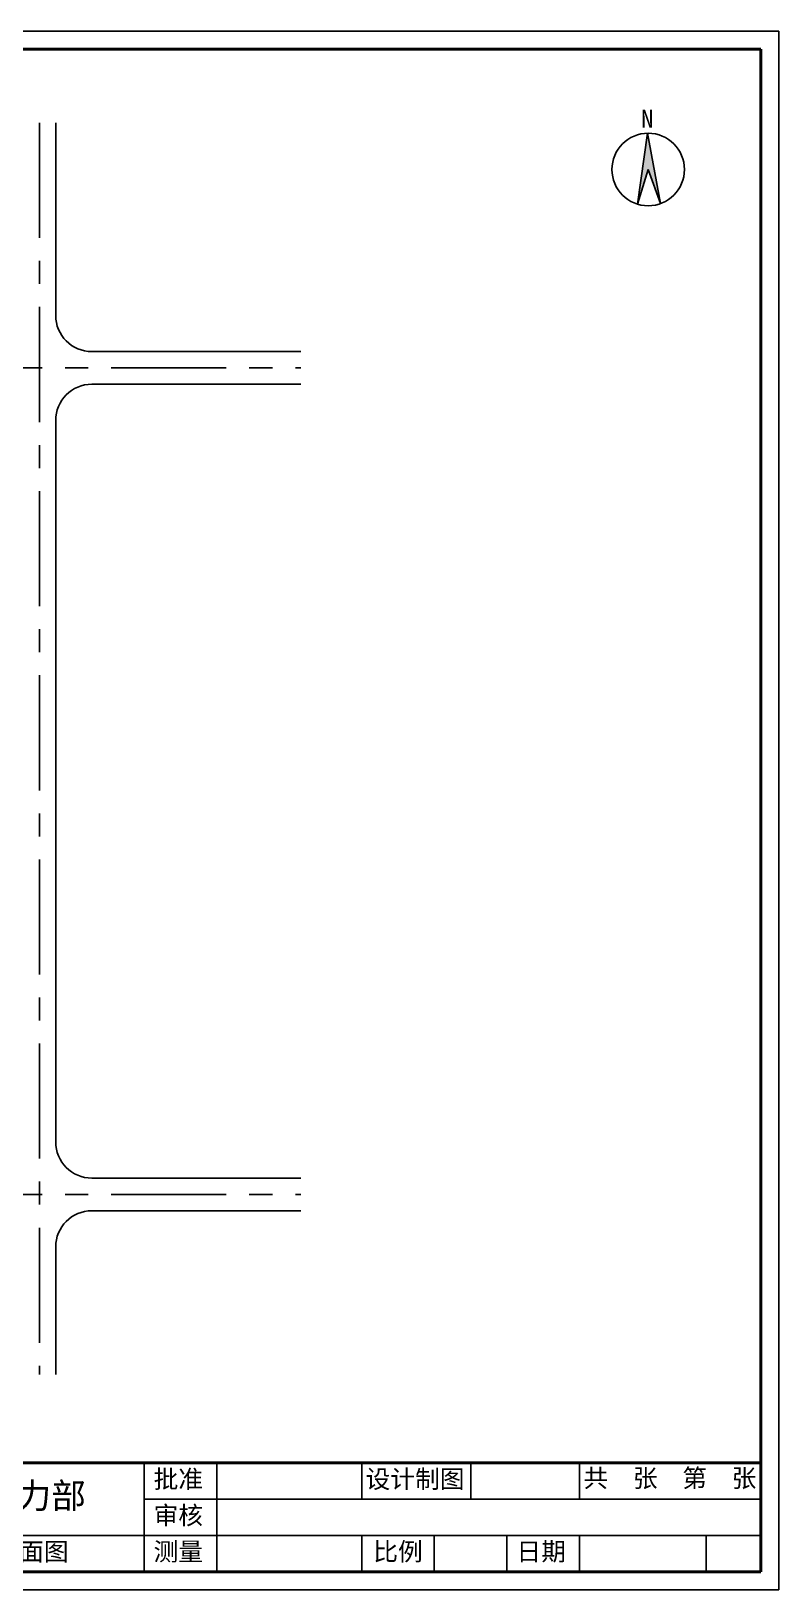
# Model space of a CAD drawing. Header units: millimetres. Extents: x 710 to 1840, y -171 to 1894.
# Drawn here: x 1108 to 1314.2, y 285.3 to 715.3 of the extents above; entities that cross this region are included whole.
import ezdxf

# ---------------------------------------------------------------- set-up
doc = ezdxf.new("R2010")
doc.units = ezdxf.units.MM
doc.linetypes.add('CENTER', pattern=[50.8, 31.75, -6.35, 6.35, -6.35])
doc.layers.add('边长', color=1, linetype='Continuous')

msp = doc.modelspace()

# ---------------------------------------------------------------- hatches: boundary and pattern name
msp.add_hatch(color=256).paths.add_polyline_path([(1277.94, 687.18), (1275.25, 667.62), (1278.17, 677.19), (1281.53, 667.77)])
msp.add_hatch(color=256).paths.add_polyline_path([(1277.94, 687.18), (1275.25, 667.62), (1278.17, 677.19), (1281.53, 667.77)])
msp.add_hatch(color=256).paths.add_polyline_path([(1277.94, 687.18), (1275.25, 667.62), (1278.17, 677.19), (1281.53, 667.77)])

# ---------------------------------------------------------------- linework, layer by layer
at = {"lineweight": 40}
for p, q in [((715.18, 710.35), (1309.18, 710.35)), ((715.18, 710.35), (1309.18, 710.35)), ((715.18, 710.35), (1309.18, 710.35)), ((1309.18, 710.35), (1309.18, 290.35)), ((1309.18, 710.35), (1309.18, 290.35)), ((1309.18, 710.35), (1309.18, 290.35)), ((1309.18, 320.35), (1019.18, 320.35)), ((1309.18, 320.35), (1019.18, 320.35)), ((1309.18, 320.35), (1019.18, 320.35)), ((1309.18, 290.35), (715.18, 290.35)), ((1309.18, 290.35), (715.18, 290.35)), ((1309.18, 290.35), (715.18, 290.35))]:
    msp.add_line(p, q, dxfattribs=at)
at = {"color": 3, "linetype": 'CENTER'}
for p, q in [((1110.27, 690.06), (1110.27, 344.75)), ((1110.27, 690.06), (1110.27, 344.75)), ((1110.27, 690.06), (1110.27, 344.75)), ((774.47, 622.45), (1182.37, 622.45)), ((774.47, 622.45), (1182.37, 622.45)), ((774.47, 622.45), (1182.37, 622.45)), ((774.47, 394.43), (1182.37, 394.43)), ((774.47, 394.43), (1182.37, 394.43)), ((774.47, 394.43), (1182.37, 394.43))]:
    msp.add_line(p, q, dxfattribs=at)
for p, q in [((1114.77, 690.06), (1114.77, 636.95)), ((1114.77, 690.06), (1114.77, 636.95)), ((1114.77, 690.06), (1114.77, 636.95)), ((1277.94, 687.18), (1275.25, 667.62)), ((1277.94, 687.18), (1275.25, 667.62)), ((1277.94, 687.18), (1275.25, 667.62)), ((1277.94, 687.18), (1281.53, 667.77)), ((1277.94, 687.18), (1281.53, 667.77)), ((1277.94, 687.18), (1281.53, 667.77)), ((1275.25, 667.62), (1278.17, 677.19)), ((1275.25, 667.62), (1278.17, 677.19)), ((1275.25, 667.62), (1278.17, 677.19)), ((1281.53, 667.77), (1278.17, 677.19)), ((1281.53, 667.77), (1278.17, 677.19)), ((1281.53, 667.77), (1278.17, 677.19)), ((1124.77, 626.95), (1182.37, 626.95)), ((1124.77, 626.95), (1182.37, 626.95)), ((1124.77, 626.95), (1182.37, 626.95)), ((1124.77, 617.95), (1182.37, 617.95)), ((1124.77, 617.95), (1182.37, 617.95)), ((1124.77, 617.95), (1182.37, 617.95)), ((1114.77, 607.95), (1114.77, 408.93)), ((1114.77, 607.95), (1114.77, 408.93)), ((1114.77, 607.95), (1114.77, 408.93)), ((1182.37, 398.93), (1124.77, 398.93)), ((1182.37, 398.93), (1124.77, 398.93)), ((1182.37, 398.93), (1124.77, 398.93)), ((1182.37, 389.93), (1124.77, 389.93)), ((1182.37, 389.93), (1124.77, 389.93)), ((1182.37, 389.93), (1124.77, 389.93)), ((1114.77, 379.93), (1114.77, 344.75)), ((1114.77, 379.93), (1114.77, 344.75)), ((1114.77, 379.93), (1114.77, 344.75)), ((1139.18, 320.35), (1139.18, 290.35)), ((1139.18, 320.35), (1139.18, 290.35)), ((1139.18, 320.35), (1139.18, 290.35)), ((1159.18, 320.35), (1159.18, 290.35)), ((1159.18, 320.35), (1159.18, 290.35)), ((1159.18, 320.35), (1159.18, 290.35)), ((1199.18, 320.35), (1199.18, 310.35)), ((1199.18, 320.35), (1199.18, 310.35)), ((1199.18, 320.35), (1199.18, 310.35)), ((1229.22, 320.35), (1229.22, 310.35)), ((1229.22, 320.35), (1229.22, 310.35)), ((1229.22, 320.35), (1229.22, 310.35)), ((1259.18, 320.35), (1259.18, 310.35)), ((1259.18, 320.35), (1259.18, 310.35)), ((1259.18, 320.35), (1259.18, 310.35)), ((1309.18, 310.35), (1139.18, 310.35)), ((1309.18, 310.35), (1139.18, 310.35)), ((1309.18, 310.35), (1139.18, 310.35)), ((1309.18, 300.35), (1019.18, 300.35)), ((1309.18, 300.35), (1019.18, 300.35)), ((1309.18, 300.35), (1019.18, 300.35)), ((1199.18, 300.35), (1199.18, 290.35)), ((1199.18, 300.35), (1199.18, 290.35)), ((1199.18, 300.35), (1199.18, 290.35)), ((1219.18, 300.35), (1219.18, 290.35)), ((1219.18, 300.35), (1219.18, 290.35)), ((1219.18, 300.35), (1219.18, 290.35)), ((1239.18, 300.35), (1239.18, 290.35)), ((1239.18, 300.35), (1239.18, 290.35)), ((1239.18, 300.35), (1239.18, 290.35)), ((1259.18, 300.35), (1259.18, 290.35)), ((1259.18, 300.35), (1259.18, 290.35)), ((1259.18, 300.35), (1259.18, 290.35)), ((1294.18, 300.35), (1294.18, 290.35)), ((1294.18, 300.35), (1294.18, 290.35)), ((1294.18, 300.35), (1294.18, 290.35)), ((1309.18, 300.35), (1309.18, 290.35)), ((1309.18, 300.35), (1309.18, 290.35)), ((1309.18, 300.35), (1309.18, 290.35))]:
    msp.add_line(p, q)
msp.add_circle((1278.17, 677.19), 10)
msp.add_circle((1278.17, 677.19), 10)
msp.add_circle((1278.17, 677.19), 10)
for centre, start, end in [((1124.77, 636.95), 180, 270), ((1124.77, 636.95), 180, 270), ((1124.77, 636.95), 180, 270), ((1124.77, 607.95), 90, 180), ((1124.77, 607.95), 90, 180), ((1124.77, 607.95), 90, 180), ((1124.77, 408.93), 180, 270), ((1124.77, 408.93), 180, 270), ((1124.77, 408.93), 180, 270), ((1124.77, 379.93), 90, 180), ((1124.77, 379.93), 90, 180), ((1124.77, 379.93), 90, 180)]:
    msp.add_arc(centre, 10, start, end)
at = {"layer": '边长'}
for p, q in [((710.18, 715.35), (1314.18, 715.35)), ((710.18, 715.35), (1314.18, 715.35)), ((710.18, 715.35), (1314.18, 715.35)), ((1314.18, 715.35), (1314.18, 285.35)), ((1314.18, 715.35), (1314.18, 285.35)), ((1314.18, 715.35), (1314.18, 285.35)), ((1314.18, 285.35), (710.18, 285.35)), ((1314.18, 285.35), (710.18, 285.35)), ((1314.18, 285.35), (710.18, 285.35))]:
    msp.add_line(p, q, dxfattribs=at)

# ---------------------------------------------------------------- texts
at = {"attachment_point": 1}
for s, insert, char_height, width in [('N', (1276.21, 693.71), 5, 13.437), ('N', (1276.21, 693.71), 5, 13.437), ('N', (1276.21, 693.71), 5, 13.437), ('{\\fFangSong_GB2312|b0|i0|c134|p49;批准}', (1141.77, 318.41), 5, 88.5221), ('{\\fFangSong_GB2312|b0|i0|c134|p49;批准}', (1141.77, 318.41), 5, 88.5221), ('{\\fFangSong_GB2312|b0|i0|c134|p49;批准}', (1141.77, 318.41), 5, 88.5221), ('{\\fFangSong_GB2312|b0|i0|c134|p49;设计制图}', (1200.24, 318.41), 5, 88.5221), ('{\\fFangSong_GB2312|b0|i0|c134|p49;设计制图}', (1200.24, 318.41), 5, 88.5221), ('{\\fFangSong_GB2312|b0|i0|c134|p49;设计制图}', (1200.24, 318.41), 5, 88.5221), ('{\\fFangSong_GB2312|b0|i0|c134|p49;共  张  第  张}', (1260.32, 318.68), 5, 88.5221), ('{\\fFangSong_GB2312|b0|i0|c134|p49;共  张  第  张}', (1260.32, 318.68), 5, 88.5221), ('{\\fFangSong_GB2312|b0|i0|c134|p49;共  张  第  张}', (1260.32, 318.68), 5, 88.5221), ('{\\fSimHei|b0|i0|c134|p2;包头第二热电厂热力部}', (1027.63, 314.81), 7, 133.3392), ('{\\fSimHei|b0|i0|c134|p2;包头第二热电厂热力部}', (1027.63, 314.81), 7, 133.3392), ('{\\fSimHei|b0|i0|c134|p2;包头第二热电厂热力部}', (1027.63, 314.81), 7, 133.3392), ('{\\fFangSong_GB2312|b0|i0|c134|p49;审核}', (1141.77, 308.41), 5, 88.5221), ('{\\fFangSong_GB2312|b0|i0|c134|p49;审核}', (1141.77, 308.41), 5, 88.5221), ('{\\fFangSong_GB2312|b0|i0|c134|p49;审核}', (1141.77, 308.41), 5, 88.5221), ('{\\fSimSun|b0|i0|c134|p54;阳光雅居供热二次网平面图}', (1036.49, 298.43), 5, 145.2356), ('{\\fSimSun|b0|i0|c134|p54;阳光雅居供热二次网平面图}', (1036.49, 298.43), 5, 145.2356), ('{\\fSimSun|b0|i0|c134|p54;阳光雅居供热二次网平面图}', (1036.49, 298.43), 5, 145.2356), ('{\\fFangSong_GB2312|b0|i0|c134|p49;测量}', (1141.77, 298.41), 5, 88.5221), ('{\\fFangSong_GB2312|b0|i0|c134|p49;测量}', (1141.77, 298.41), 5, 88.5221), ('{\\fFangSong_GB2312|b0|i0|c134|p49;测量}', (1141.77, 298.41), 5, 88.5221), ('{\\fFangSong_GB2312|b0|i0|c134|p49;比例}', (1202.36, 298.41), 5, 88.5221), ('{\\fFangSong_GB2312|b0|i0|c134|p49;比例}', (1202.36, 298.41), 5, 88.5221), ('{\\fFangSong_GB2312|b0|i0|c134|p49;比例}', (1202.36, 298.41), 5, 88.5221), ('{\\fFangSong_GB2312|b0|i0|c134|p49;日期}', (1241.85, 298.41), 5, 88.5221), ('{\\fFangSong_GB2312|b0|i0|c134|p49;日期}', (1241.85, 298.41), 5, 88.5221), ('{\\fFangSong_GB2312|b0|i0|c134|p49;日期}', (1241.85, 298.41), 5, 88.5221)]:
    msp.add_mtext(s, dxfattribs=dict(at, insert=insert, char_height=char_height, width=width))

doc.saveas('drawing.dxf')
